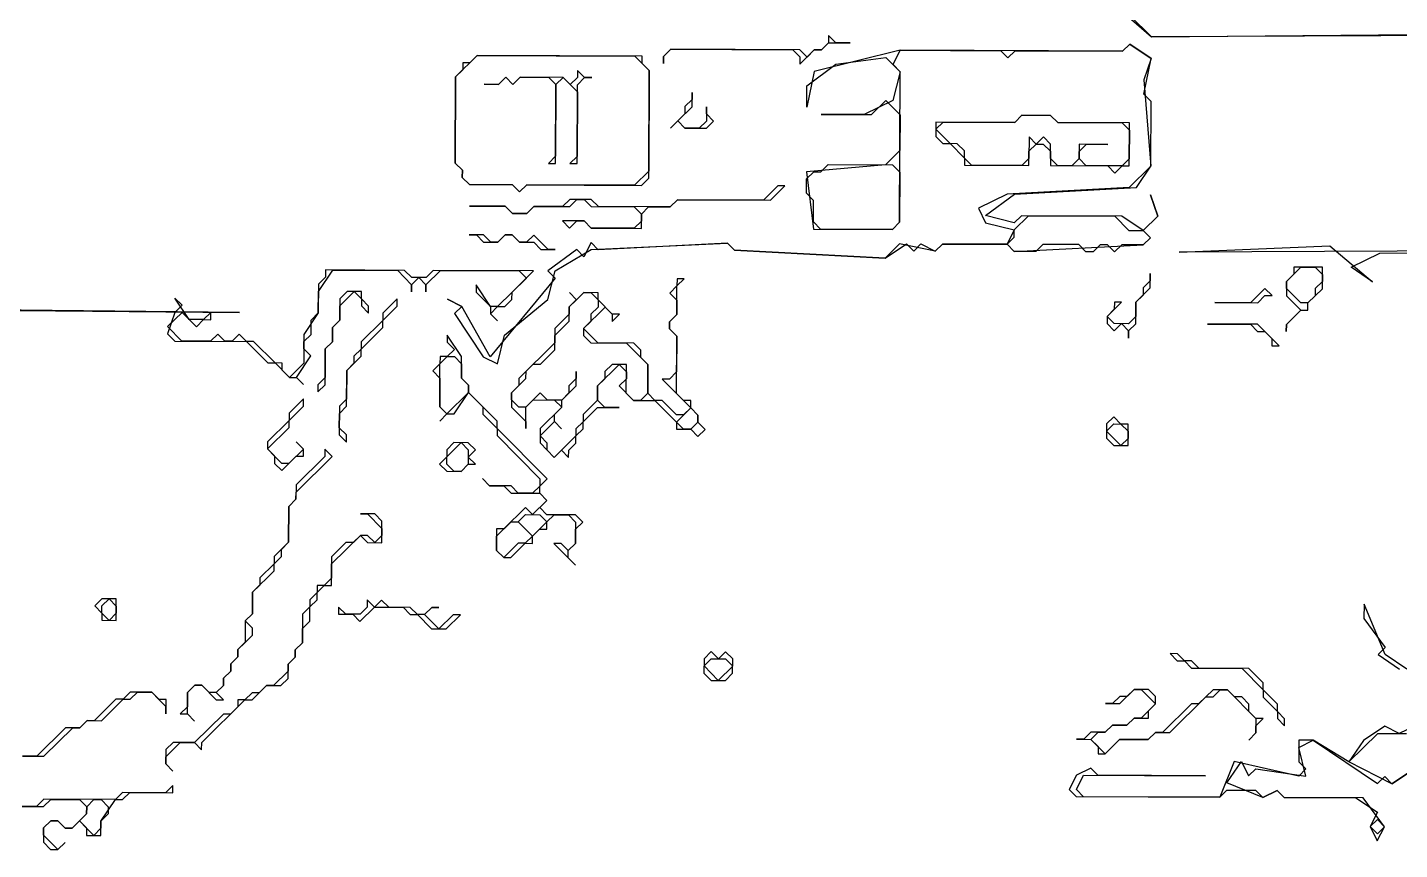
# Model space of a CAD drawing. Header units: inches. Extents: x 0 to 116, y 0 to 63.
# Drawn here: x 55.67 to 67.23, y 3.39 to 10.32 of the extents above; entities that cross this region are included whole.
import ezdxf

# ---------------------------------------------------------------- set-up
doc = ezdxf.new("R2010")
doc.units = ezdxf.units.IN

msp = doc.modelspace()

# ---------------------------------------------------------------- linework, layer by layer
for points in [[(55.15261, 34.31957), (54.97356, 20.97182), (54.00823, 21.21764), (54.97304, 20.85103), (55.02158, 18.13279), (52.60217, 17.35814), (55.02079, 17.95159), (54.4081, 15.96104), (55.01209, 15.95841), (54.85914, 8.59021), (19.58482, 8.50252), (19.45576, 34.29413), (19.34217, 8.26197), (57.45341, 7.91448), (19.34243, 8.32237), (19.51615, 34.29386), (19.58456, 8.44212), (55.28167, 8.52796), (54.90679, 33.35423), (55.22992, 24.35314), (56.92058, 24.22496), (56.85043, 21.99044), (56.98098, 24.2247), (55.23018, 24.41354)], [(55.15261, 34.31957), (54.97356, 20.97182), (54.00823, 21.21764), (54.97304, 20.85103), (55.02158, 18.13279), (52.60217, 17.35814), (55.02079, 17.95159), (54.4081, 15.96104), (55.01209, 15.95841), (54.85914, 8.59021), (19.58482, 8.50252), (19.45576, 34.29413), (19.34217, 8.26197), (57.45341, 7.91448), (19.34243, 8.32237), (19.51615, 34.29386), (19.58456, 8.44212), (55.28167, 8.52796), (54.90679, 33.35423), (55.22992, 24.35314), (56.92058, 24.22496), (56.85043, 21.99044), (56.98098, 24.2247), (55.23018, 24.41354)], [(65.13363, 10.05539), (64.95296, 10.17698), (64.89229, 10.11684), (63.01991, 10.12501), (62.29433, 9.94698), (62.23261, 9.64524), (62.2334, 9.82644), (62.47579, 10.00659), (62.89885, 10.06514), (63.01912, 9.94381), (62.95767, 9.70248), (62.71554, 9.58274), (62.35315, 9.58432), (62.77594, 9.58247), (62.89727, 9.70274), (63.01754, 9.58142), (63.01622, 9.27942), (62.8949, 9.15915), (62.23024, 9.10165), (62.28853, 8.61819), (62.95292, 8.61529), (63.01359, 8.67543), (63.01912, 9.94381), (62.95899, 10.00448), (63.01991, 10.12501), (63.8655, 10.12132), (63.92564, 10.06066), (63.9863, 10.1208), (64.89229, 10.11684), (64.95296, 10.17698), (65.13363, 10.05539), (65.07244, 9.87445), (65.12968, 9.1494), (64.94769, 8.96899), (63.92063, 8.91307), (63.67851, 8.79333), (63.73838, 8.67226), (63.97972, 8.61081), (63.91879, 8.49028), (63.37519, 8.49265), (63.31453, 8.43251), (63.0128, 8.49423), (62.89147, 8.37396), (61.62335, 8.43989), (61.56321, 8.50055), (60.47576, 8.4449), (60.41562, 8.50556), (60.3547, 8.38503), (60.29456, 8.44569), (60.05217, 8.26554), (60.11231, 8.20488), (59.56581, 7.54286), (59.32606, 7.96671), (59.20552, 8.02764), (59.32606, 7.96671), (59.2654, 7.90657), (59.50541, 7.54312), (59.62595, 7.4822), (59.6874, 7.72353), (60.05112, 8.02395), (60.11257, 8.26528), (60.41536, 8.44516), (61.56321, 8.50055), (61.62335, 8.43989), (62.89147, 8.37396), (63.0732, 8.49396), (63.13333, 8.4333), (63.194, 8.49344), (63.31453, 8.43251), (63.37519, 8.49265), (63.91879, 8.49028), (63.97892, 8.42961), (65.06638, 8.48527), (65.12704, 8.5454), (65.0669, 8.60607), (65.18823, 8.72634), (65.12862, 8.9078), (65.18823, 8.72634), (65.0669, 8.60607), (64.88623, 8.72766), (64.04064, 8.73135), (63.97998, 8.67121), (63.73864, 8.73266), (63.98103, 8.91281), (65.00809, 8.96873), (65.12968, 9.1494), (65.13205, 9.69299), (65.07191, 9.75366)], [(65.13363, 10.05539), (64.95296, 10.17698), (64.89229, 10.11684), (63.01991, 10.12501), (62.29433, 9.94698), (62.23261, 9.64524), (62.2334, 9.82644), (62.47579, 10.00659), (62.89885, 10.06514), (63.01912, 9.94381), (62.95767, 9.70248), (62.71554, 9.58274), (62.35315, 9.58432), (62.77594, 9.58247), (62.89727, 9.70274), (63.01754, 9.58142), (63.01622, 9.27942), (62.8949, 9.15915), (62.23024, 9.10165), (62.28853, 8.61819), (62.95292, 8.61529), (63.01359, 8.67543), (63.01912, 9.94381), (62.95899, 10.00448), (63.01991, 10.12501), (63.8655, 10.12132), (63.92564, 10.06066), (63.9863, 10.1208), (64.89229, 10.11684), (64.95296, 10.17698), (65.13363, 10.05539), (65.07244, 9.87445), (65.12968, 9.1494), (64.94769, 8.96899), (63.92063, 8.91307), (63.67851, 8.79333), (63.73838, 8.67226), (63.97972, 8.61081), (63.91879, 8.49028), (63.37519, 8.49265), (63.31453, 8.43251), (63.0128, 8.49423), (62.89147, 8.37396), (61.62335, 8.43989), (61.56321, 8.50055), (60.47576, 8.4449), (60.41562, 8.50556), (60.3547, 8.38503), (60.29456, 8.44569), (60.05217, 8.26554), (60.11231, 8.20488), (59.56581, 7.54286), (59.32606, 7.96671), (59.20552, 8.02764), (59.32606, 7.96671), (59.2654, 7.90657), (59.50541, 7.54312), (59.62595, 7.4822), (59.6874, 7.72353), (60.05112, 8.02395), (60.11257, 8.26528), (60.41536, 8.44516), (61.56321, 8.50055), (61.62335, 8.43989), (62.89147, 8.37396), (63.0732, 8.49396), (63.13333, 8.4333), (63.194, 8.49344), (63.31453, 8.43251), (63.37519, 8.49265), (63.91879, 8.49028), (63.97892, 8.42961), (65.06638, 8.48527), (65.12704, 8.5454), (65.0669, 8.60607), (65.18823, 8.72634), (65.12862, 8.9078), (65.18823, 8.72634), (65.0669, 8.60607), (64.88623, 8.72766), (64.04064, 8.73135), (63.97998, 8.67121), (63.73864, 8.73266), (63.98103, 8.91281), (65.00809, 8.96873), (65.12968, 9.1494), (65.13205, 9.69299), (65.07191, 9.75366)], [(62.59738, 10.18726), (62.47658, 10.18778), (62.41645, 10.24845), (62.41618, 10.18805), (62.35552, 10.12791), (62.29512, 10.12818), (62.23446, 10.06804), (62.17432, 10.1287), (61.08713, 10.13345), (61.02647, 10.07331), (61.0262, 10.01291), (61.02647, 10.07331), (61.08713, 10.13345), (62.11392, 10.12897), (62.17406, 10.0683), (62.17379, 10.0079), (62.29512, 10.12818), (62.35552, 10.12791), (62.41618, 10.18805)], [(62.59738, 10.18726), (62.47658, 10.18778), (62.41645, 10.24845), (62.41618, 10.18805), (62.35552, 10.12791), (62.29512, 10.12818), (62.23446, 10.06804), (62.17432, 10.1287), (61.08713, 10.13345), (61.02647, 10.07331), (61.0262, 10.01291), (61.02647, 10.07331), (61.08713, 10.13345), (62.11392, 10.12897), (62.17406, 10.0683), (62.17379, 10.0079), (62.29512, 10.12818), (62.35552, 10.12791), (62.41618, 10.18805)], [(59.33502, 10.02029), (59.33476, 9.95989), (59.27409, 9.89975), (59.27093, 9.17496), (59.33107, 9.1143), (59.3308, 9.0539), (59.39094, 8.99324), (59.75334, 8.99165), (59.81347, 8.93099), (59.87414, 8.99113), (60.84053, 8.98691), (60.90119, 9.04705), (60.90514, 9.95304), (60.84501, 10.0137), (60.84527, 10.0741), (59.45608, 10.08016), (59.39542, 10.02003)], [(59.33502, 10.02029), (59.33476, 9.95989), (59.27409, 9.89975), (59.27093, 9.17496), (59.33107, 9.1143), (59.3308, 9.0539), (59.39094, 8.99324), (59.75334, 8.99165), (59.81347, 8.93099), (59.87414, 8.99113), (60.84053, 8.98691), (60.90119, 9.04705), (60.90514, 9.95304), (60.84501, 10.0137), (60.84527, 10.0741), (59.45608, 10.08016), (59.39542, 10.02003)], [(59.27409, 9.89975), (59.45608, 10.08016), (60.78487, 10.07436), (60.90514, 9.95304), (60.90145, 9.10745), (60.78013, 8.98717), (59.87414, 8.99113), (59.81347, 8.93099), (59.75334, 8.99165), (59.39094, 8.99324), (59.3308, 9.0539), (59.33107, 9.1143), (59.27093, 9.17496)], [(59.51543, 9.8383), (59.63623, 9.83777), (59.69689, 9.89791), (59.75703, 9.83725), (59.81769, 9.89738), (60.05929, 9.89633), (60.11942, 9.83567), (60.11679, 9.23167), (60.05612, 9.17154), (60.11652, 9.17127), (60.11942, 9.83567), (60.18009, 9.8958), (60.30036, 9.77448), (60.29799, 9.23088), (60.23732, 9.17074), (60.29772, 9.17048), (60.30062, 9.83488), (60.36128, 9.89501), (60.42168, 9.89475), (60.36128, 9.89501), (60.30115, 9.95567), (60.30088, 9.89527), (60.24022, 9.83514), (60.18009, 9.8958), (59.81769, 9.89738), (59.75703, 9.83725), (59.69689, 9.89791), (59.63623, 9.83777)], [(61.44689, 9.52787), (61.38676, 9.58853), (61.38702, 9.64893), (61.38649, 9.52813), (61.32583, 9.468), (61.20503, 9.46853), (61.1449, 9.52919), (61.26622, 9.64946), (61.26675, 9.77026), (61.26648, 9.70986), (61.20582, 9.64972), (61.20556, 9.58932), (61.08423, 9.46905), (61.1449, 9.52919), (61.20503, 9.46853), (61.38623, 9.46773)], [(61.44689, 9.52787), (61.38676, 9.58853), (61.38702, 9.64893), (61.38649, 9.52813), (61.32583, 9.468), (61.20503, 9.46853), (61.1449, 9.52919), (61.26622, 9.64946), (61.26675, 9.77026), (61.26648, 9.70986), (61.20582, 9.64972), (61.20556, 9.58932), (61.08423, 9.46905), (61.1449, 9.52919), (61.20503, 9.46853), (61.38623, 9.46773)], [(63.31927, 9.5197), (63.31875, 9.3989), (63.37888, 9.33824), (63.43928, 9.33798), (63.55955, 9.21665), (63.55929, 9.15625), (64.10289, 9.15388), (64.10341, 9.27468), (64.16408, 9.33481), (64.22448, 9.33455), (64.28461, 9.27389), (64.28408, 9.15309), (64.76728, 9.15098), (64.82742, 9.09032), (64.88808, 9.15045), (64.94848, 9.15019), (64.95006, 9.51259), (64.34606, 9.51522), (64.28593, 9.57588), (64.04433, 9.57694), (63.98367, 9.5168)], [(63.31927, 9.5197), (63.31875, 9.3989), (63.37888, 9.33824), (63.43928, 9.33798), (63.55955, 9.21665), (63.55929, 9.15625), (64.10289, 9.15388), (64.10341, 9.27468), (64.16408, 9.33481), (64.22448, 9.33455), (64.28461, 9.27389), (64.28408, 9.15309), (64.76728, 9.15098), (64.82742, 9.09032), (64.88808, 9.15045), (64.94848, 9.15019), (64.95006, 9.51259), (64.34606, 9.51522), (64.28593, 9.57588), (64.04433, 9.57694), (63.98367, 9.5168)], [(63.31901, 9.4593), (63.37967, 9.51944), (63.98367, 9.5168), (64.04433, 9.57694), (64.28593, 9.57588), (64.34606, 9.51522), (64.88966, 9.51285), (64.9498, 9.45219), (64.94874, 9.21059), (64.88808, 9.15045), (64.58608, 9.15177), (64.52595, 9.21243), (64.52621, 9.27283), (64.58687, 9.33297), (64.76807, 9.33218), (64.52647, 9.33323), (64.52595, 9.21243), (64.46528, 9.1523), (64.34448, 9.15282), (64.28435, 9.21349), (64.28487, 9.33429), (64.22474, 9.39495), (64.16408, 9.33481), (64.10394, 9.39548), (64.10315, 9.21428), (64.04249, 9.15414), (63.61969, 9.15599), (63.55955, 9.21665), (63.55982, 9.27705), (63.49968, 9.33771), (63.43928, 9.33798)], [(62.22998, 9.04125), (62.29064, 9.10138), (62.35104, 9.10112), (62.4117, 9.16126), (62.9553, 9.15889), (63.01543, 9.09822), (63.01359, 8.67543), (62.95292, 8.61529), (62.34893, 8.61793), (62.28879, 8.67859), (62.28959, 8.85979), (62.22945, 8.92045)], [(62.04851, 8.98164), (61.98812, 8.9819), (61.86679, 8.86163), (61.142, 8.86479), (61.08133, 8.80466), (60.47734, 8.80729), (60.4172, 8.86796), (60.236, 8.86875), (60.17534, 8.80861), (59.93374, 8.80967), (59.87308, 8.74953), (59.75228, 8.75006), (59.69215, 8.81072), (59.39015, 8.81204), (59.69215, 8.81072), (59.75228, 8.75006), (59.87308, 8.74953), (59.93374, 8.80967), (60.23574, 8.80835), (60.2964, 8.86848), (60.3568, 8.86822), (60.41694, 8.80756), (60.77934, 8.80598), (60.83947, 8.74531), (60.83921, 8.68491), (60.77855, 8.62478), (60.41615, 8.62636), (60.35601, 8.68702), (60.17481, 8.68781), (60.23495, 8.62715), (60.29561, 8.68729), (60.35601, 8.68702), (60.41615, 8.62636), (60.83894, 8.62451), (60.83947, 8.74531), (60.90013, 8.80545), (61.08133, 8.80466), (61.142, 8.86479), (61.92719, 8.86137)], [(62.04851, 8.98164), (61.98812, 8.9819), (61.86679, 8.86163), (61.142, 8.86479), (61.08133, 8.80466), (60.47734, 8.80729), (60.4172, 8.86796), (60.236, 8.86875), (60.17534, 8.80861), (59.93374, 8.80967), (59.87308, 8.74953), (59.75228, 8.75006), (59.69215, 8.81072), (59.39015, 8.81204), (59.69215, 8.81072), (59.75228, 8.75006), (59.87308, 8.74953), (59.93374, 8.80967), (60.23574, 8.80835), (60.2964, 8.86848), (60.3568, 8.86822), (60.41694, 8.80756), (60.77934, 8.80598), (60.83947, 8.74531), (60.83921, 8.68491), (60.77855, 8.62478), (60.41615, 8.62636), (60.35601, 8.68702), (60.17481, 8.68781), (60.23495, 8.62715), (60.29561, 8.68729), (60.35601, 8.68702), (60.41615, 8.62636), (60.83894, 8.62451), (60.83947, 8.74531), (60.90013, 8.80545), (61.08133, 8.80466), (61.142, 8.86479), (61.92719, 8.86137)], [(63.91879, 8.49028), (63.97945, 8.55041), (63.97972, 8.61081), (64.10104, 8.73108), (64.82583, 8.72792), (64.94611, 8.60659), (65.0669, 8.60607), (65.12704, 8.5454), (65.06638, 8.48527), (64.88518, 8.48606), (64.82452, 8.42592), (64.76438, 8.48659), (64.70398, 8.48685), (64.64332, 8.42671), (64.58292, 8.42698), (64.52278, 8.48764), (64.22079, 8.48896), (64.16012, 8.42882), (63.97892, 8.42961)], [(59.3891, 8.57044), (59.44949, 8.57018), (59.50963, 8.50951), (59.63043, 8.50899), (59.69109, 8.56912), (59.75149, 8.56886), (59.81163, 8.5082), (59.93243, 8.50767), (59.99256, 8.44701), (60.11336, 8.44648), (60.05296, 8.44674), (59.93269, 8.56807), (59.87203, 8.50793), (59.81163, 8.5082), (59.75149, 8.56886), (59.69109, 8.56912), (59.63043, 8.50899), (59.57003, 8.50925), (59.50989, 8.56991)], [(59.3891, 8.57044), (59.44949, 8.57018), (59.50963, 8.50951), (59.63043, 8.50899), (59.69109, 8.56912), (59.75149, 8.56886), (59.81163, 8.5082), (59.93243, 8.50767), (59.99256, 8.44701), (60.11336, 8.44648), (60.05296, 8.44674), (59.93269, 8.56807), (59.87203, 8.50793), (59.81163, 8.5082), (59.75149, 8.56886), (59.69109, 8.56912), (59.63043, 8.50899), (59.57003, 8.50925), (59.50989, 8.56991)], [(56.84863, 7.73592), (56.90877, 7.67525), (57.51276, 7.67262), (57.69317, 7.49063), (57.75357, 7.49037), (57.87384, 7.36904), (57.93424, 7.36878), (57.99437, 7.30811), (57.93424, 7.36878), (58.05583, 7.54945), (57.99569, 7.61011), (57.99596, 7.67051), (58.05662, 7.73065), (58.05715, 7.85145), (58.11781, 7.91158), (58.1186, 8.09278), (58.24019, 8.27345), (58.78378, 8.27108), (58.90405, 8.14975), (58.90379, 8.08935), (58.90405, 8.14975), (58.96472, 8.20989), (59.02485, 8.14923), (59.02459, 8.08883), (59.02485, 8.14923), (59.14618, 8.2695), (59.81057, 8.2666), (59.87071, 8.20594), (59.62806, 7.96539), (59.56766, 7.96566), (59.44765, 8.14738), (59.44739, 8.08698), (59.56766, 7.96566), (59.56739, 7.90526), (59.62753, 7.84459), (59.56739, 7.90526), (59.62806, 7.96539), (59.68846, 7.96513), (59.74912, 8.02526), (59.74938, 8.08566), (59.93137, 8.26607), (59.08578, 8.26976), (59.02512, 8.20962), (58.90432, 8.21015), (58.84418, 8.27082), (58.17979, 8.27371), (58.17953, 8.21331), (58.11886, 8.15318), (58.11781, 7.91158), (57.99622, 7.73091), (57.99516, 7.48931), (57.87384, 7.36904), (57.8137, 7.4297), (57.81397, 7.4901), (57.75357, 7.49037), (57.57316, 7.67236), (57.51276, 7.67262), (57.45262, 7.73328), (57.39196, 7.67315), (57.33156, 7.67341), (57.27143, 7.73407), (57.21076, 7.67394), (56.96917, 7.67499), (56.84889, 7.79632), (56.97022, 7.91659), (57.09049, 7.79526), (57.15115, 7.8554), (57.21155, 7.85513), (57.21182, 7.91553), (57.15115, 7.8554), (57.03036, 7.85593), (56.91035, 8.03765), (56.97048, 7.97699), (56.90982, 7.91685)], [(56.84863, 7.73592), (56.90877, 7.67525), (57.51276, 7.67262), (57.69317, 7.49063), (57.75357, 7.49037), (57.87384, 7.36904), (57.93424, 7.36878), (57.99437, 7.30811), (57.93424, 7.36878), (58.05583, 7.54945), (57.99569, 7.61011), (57.99596, 7.67051), (58.05662, 7.73065), (58.05715, 7.85145), (58.11781, 7.91158), (58.1186, 8.09278), (58.24019, 8.27345), (58.78378, 8.27108), (58.90405, 8.14975), (58.90379, 8.08935), (58.90405, 8.14975), (58.96472, 8.20989), (59.02485, 8.14923), (59.02459, 8.08883), (59.02485, 8.14923), (59.14618, 8.2695), (59.81057, 8.2666), (59.87071, 8.20594), (59.62806, 7.96539), (59.56766, 7.96566), (59.44765, 8.14738), (59.44739, 8.08698), (59.56766, 7.96566), (59.56739, 7.90526), (59.62753, 7.84459), (59.56739, 7.90526), (59.62806, 7.96539), (59.68846, 7.96513), (59.74912, 8.02526), (59.74938, 8.08566), (59.93137, 8.26607), (59.08578, 8.26976), (59.02512, 8.20962), (58.90432, 8.21015), (58.84418, 8.27082), (58.17979, 8.27371), (58.17953, 8.21331), (58.11886, 8.15318), (58.11781, 7.91158), (57.99622, 7.73091), (57.99516, 7.48931), (57.87384, 7.36904), (57.8137, 7.4297), (57.81397, 7.4901), (57.75357, 7.49037), (57.57316, 7.67236), (57.51276, 7.67262), (57.45262, 7.73328), (57.39196, 7.67315), (57.33156, 7.67341), (57.27143, 7.73407), (57.21076, 7.67394), (56.96917, 7.67499), (56.84889, 7.79632), (56.97022, 7.91659), (57.09049, 7.79526), (57.15115, 7.8554), (57.21155, 7.85513), (57.21182, 7.91553), (57.15115, 7.8554), (57.03036, 7.85593), (56.91035, 8.03765), (56.97048, 7.97699), (56.90982, 7.91685)], [(65.12572, 8.24341), (65.12546, 8.18301), (65.0648, 8.12287), (65.06453, 8.06247), (65.00387, 8.00234), (65.00334, 7.88154), (64.94268, 7.8214), (64.82188, 7.82193), (64.76175, 7.88259), (64.88307, 8.00286), (64.82267, 8.00313), (64.82241, 7.94273), (64.76175, 7.88259), (64.76148, 7.82219), (64.82162, 7.76153), (64.88228, 7.82166), (64.94242, 7.761), (64.94215, 7.7006), (64.94242, 7.761), (65.00308, 7.82114), (65.00387, 8.00234), (65.1252, 8.12261)], [(65.12572, 8.24341), (65.12546, 8.18301), (65.0648, 8.12287), (65.06453, 8.06247), (65.00387, 8.00234), (65.00334, 7.88154), (64.94268, 7.8214), (64.82188, 7.82193), (64.76175, 7.88259), (64.88307, 8.00286), (64.82267, 8.00313), (64.82241, 7.94273), (64.76175, 7.88259), (64.76148, 7.82219), (64.82162, 7.76153), (64.88228, 7.82166), (64.94242, 7.761), (64.94215, 7.7006), (64.94242, 7.761), (65.00308, 7.82114), (65.00387, 8.00234), (65.1252, 8.12261)], [(66.57557, 8.29748), (66.33397, 8.29853), (66.33371, 8.23814), (66.27305, 8.178), (66.27252, 8.0572), (66.39279, 7.93587), (66.27147, 7.8156), (66.2712, 7.7552), (66.27147, 7.8156), (66.39279, 7.93587), (66.45319, 7.93561), (66.45346, 7.99601), (66.57478, 8.11628)], [(66.57557, 8.29748), (66.33397, 8.29853), (66.33371, 8.23814), (66.27305, 8.178), (66.27252, 8.0572), (66.39279, 7.93587), (66.27147, 7.8156), (66.2712, 7.7552), (66.27147, 7.8156), (66.39279, 7.93587), (66.45319, 7.93561), (66.45346, 7.99601), (66.57478, 8.11628)], [(66.39437, 8.29827), (66.51517, 8.29774), (66.57531, 8.23708), (66.57505, 8.17668), (66.51438, 8.11655), (66.51412, 8.05615), (66.45346, 7.99601), (66.39306, 7.99627), (66.27278, 8.1176), (66.27305, 8.178)], [(58.481, 8.0912), (58.3602, 8.09173), (58.29953, 8.03159), (58.29874, 7.85039), (58.23808, 7.79026), (58.23755, 7.66946), (58.17689, 7.60932), (58.17584, 7.36772), (58.11517, 7.30759), (58.11491, 7.24719), (58.17557, 7.30732), (58.17689, 7.60932), (58.23755, 7.66946), (58.23808, 7.79026), (58.29874, 7.85039), (58.29927, 7.97119), (58.4206, 8.09146), (58.48073, 8.0308), (58.48047, 7.9704), (58.5406, 7.90974), (58.54087, 7.97014), (58.48073, 8.0308)], [(58.481, 8.0912), (58.3602, 8.09173), (58.29953, 8.03159), (58.29874, 7.85039), (58.23808, 7.79026), (58.23755, 7.66946), (58.17689, 7.60932), (58.17584, 7.36772), (58.11517, 7.30759), (58.11491, 7.24719), (58.17557, 7.30732), (58.17689, 7.60932), (58.23755, 7.66946), (58.23808, 7.79026), (58.29874, 7.85039), (58.29927, 7.97119), (58.4206, 8.09146), (58.48073, 8.0308), (58.48047, 7.9704), (58.5406, 7.90974), (58.54087, 7.97014), (58.48073, 8.0308)], [(61.1995, 8.20014), (61.1391, 8.2004), (61.13883, 8.14), (61.07817, 8.07987), (61.13831, 8.0192), (61.13778, 7.8984), (61.07712, 7.83827), (61.07685, 7.77787), (61.13699, 7.71721), (61.13567, 7.41521), (61.07501, 7.35507), (61.01461, 7.35534), (61.25515, 7.11268), (61.19449, 7.05255), (61.13409, 7.05281), (61.01382, 7.17414), (60.95342, 7.1744), (60.89328, 7.23506), (60.89434, 7.47666), (60.8342, 7.53732), (60.83446, 7.59772), (60.77433, 7.65839), (60.47233, 7.65971), (60.35206, 7.78103), (60.53405, 7.96144), (60.59418, 7.90078), (60.59392, 7.84038), (60.65458, 7.90051), (60.59418, 7.90078), (60.47391, 8.0221), (60.47418, 8.0825), (60.35338, 8.08303), (60.29271, 8.02289), (60.23258, 8.08356), (60.29271, 8.02289), (60.23205, 7.96276), (60.23179, 7.90236), (60.11046, 7.78209), (60.10994, 7.66129), (59.80662, 7.36061), (59.80636, 7.30021), (59.74569, 7.24007), (59.74517, 7.11927), (59.86544, 6.99795), (59.86517, 6.93755), (59.86597, 7.11875), (59.92663, 7.17888), (60.10783, 7.17809), (60.16796, 7.11743), (59.98597, 6.93702), (59.98545, 6.81622), (60.10572, 6.6949), (60.16638, 6.75503), (60.22652, 6.69437), (60.22678, 6.75477), (60.28744, 6.8149), (60.28771, 6.8753), (60.34837, 6.93544), (60.34863, 6.99584), (60.46996, 7.11611), (60.65116, 7.11532), (60.53036, 7.11585), (60.47022, 7.17651), (60.47075, 7.29731), (60.65274, 7.47772), (60.71288, 7.41705), (60.71261, 7.35665), (60.65195, 7.29652), (60.77222, 7.17519), (60.95342, 7.1744), (61.13383, 6.99241), (61.13356, 6.93201), (61.25436, 6.93149), (61.3145, 6.87082), (61.37516, 6.93096), (61.31502, 6.99162), (61.31529, 7.05202), (61.25515, 7.11268), (61.25542, 7.17308), (61.19502, 7.17335), (61.13488, 7.23401), (61.13699, 7.71721), (61.07685, 7.77787), (61.07712, 7.83827), (61.13778, 7.8984), (61.13883, 8.14)], [(61.1995, 8.20014), (61.1391, 8.2004), (61.13883, 8.14), (61.07817, 8.07987), (61.13831, 8.0192), (61.13778, 7.8984), (61.07712, 7.83827), (61.07685, 7.77787), (61.13699, 7.71721), (61.13567, 7.41521), (61.07501, 7.35507), (61.01461, 7.35534), (61.25515, 7.11268), (61.19449, 7.05255), (61.13409, 7.05281), (61.01382, 7.17414), (60.95342, 7.1744), (60.89328, 7.23506), (60.89434, 7.47666), (60.8342, 7.53732), (60.83446, 7.59772), (60.77433, 7.65839), (60.47233, 7.65971), (60.35206, 7.78103), (60.53405, 7.96144), (60.59418, 7.90078), (60.59392, 7.84038), (60.65458, 7.90051), (60.59418, 7.90078), (60.47391, 8.0221), (60.47418, 8.0825), (60.35338, 8.08303), (60.29271, 8.02289), (60.23258, 8.08356), (60.29271, 8.02289), (60.23205, 7.96276), (60.23179, 7.90236), (60.11046, 7.78209), (60.10994, 7.66129), (59.80662, 7.36061), (59.80636, 7.30021), (59.74569, 7.24007), (59.74517, 7.11927), (59.86544, 6.99795), (59.86517, 6.93755), (59.86597, 7.11875), (59.92663, 7.17888), (60.10783, 7.17809), (60.16796, 7.11743), (59.98597, 6.93702), (59.98545, 6.81622), (60.10572, 6.6949), (60.16638, 6.75503), (60.22652, 6.69437), (60.22678, 6.75477), (60.28744, 6.8149), (60.28771, 6.8753), (60.34837, 6.93544), (60.34863, 6.99584), (60.46996, 7.11611), (60.65116, 7.11532), (60.53036, 7.11585), (60.47022, 7.17651), (60.47075, 7.29731), (60.65274, 7.47772), (60.71288, 7.41705), (60.71261, 7.35665), (60.65195, 7.29652), (60.77222, 7.17519), (60.95342, 7.1744), (61.13383, 6.99241), (61.13356, 6.93201), (61.25436, 6.93149), (61.3145, 6.87082), (61.37516, 6.93096), (61.31502, 6.99162), (61.31529, 7.05202), (61.25515, 7.11268), (61.25542, 7.17308), (61.19502, 7.17335), (61.13488, 7.23401), (61.13699, 7.71721), (61.07685, 7.77787), (61.07712, 7.83827), (61.13778, 7.8984), (61.13883, 8.14)], [(66.15172, 8.05773), (66.09159, 8.11839), (65.97026, 7.99812), (65.66826, 7.99944), (66.03066, 7.99786), (66.09132, 8.05799)], [(66.15172, 8.05773), (66.09159, 8.11839), (65.97026, 7.99812), (65.66826, 7.99944), (66.03066, 7.99786), (66.09132, 8.05799)], [(58.78273, 8.02948), (58.6614, 7.90921), (58.66114, 7.84881), (58.47915, 7.6684), (58.47889, 7.608), (58.41822, 7.54787), (58.41796, 7.48747), (58.3573, 7.42733), (58.35624, 7.18573), (58.29558, 7.1256), (58.29453, 6.884), (58.35466, 6.82334), (58.35493, 6.88374), (58.29479, 6.9444), (58.29532, 7.0652), (58.35598, 7.12533), (58.3573, 7.42733), (58.47862, 7.5476), (58.47889, 7.608), (58.66088, 7.78841), (58.66114, 7.84881), (58.78247, 7.96908)], [(58.78273, 8.02948), (58.6614, 7.90921), (58.66114, 7.84881), (58.47915, 7.6684), (58.47889, 7.608), (58.41822, 7.54787), (58.41796, 7.48747), (58.3573, 7.42733), (58.35624, 7.18573), (58.29558, 7.1256), (58.29453, 6.884), (58.35466, 6.82334), (58.35493, 6.88374), (58.29479, 6.9444), (58.29532, 7.0652), (58.35598, 7.12533), (58.3573, 7.42733), (58.47862, 7.5476), (58.47889, 7.608), (58.66088, 7.78841), (58.66114, 7.84881), (58.78247, 7.96908)], [(60.41378, 8.08276), (60.47391, 8.0221), (60.47365, 7.9617), (60.41299, 7.90157), (60.41272, 7.84117), (60.35206, 7.78103), (60.3518, 7.72063), (60.41193, 7.65997), (60.71393, 7.65865), (60.89434, 7.47666), (60.89328, 7.23506), (60.83262, 7.17493), (60.77222, 7.17519), (60.71208, 7.23585), (60.71314, 7.47745), (60.59234, 7.47798), (60.53168, 7.41784), (60.53141, 7.35744), (60.47075, 7.29731), (60.47022, 7.17651), (60.3489, 7.05624), (60.34863, 6.99584), (60.28797, 6.9357), (60.28771, 6.8753), (60.10572, 6.6949), (60.04558, 6.75556), (60.04585, 6.81596), (59.98571, 6.87662), (60.10704, 6.99689), (60.16717, 6.93623), (60.10704, 6.99689), (60.1073, 7.05729), (60.16796, 7.11743), (60.16823, 7.17783), (60.28955, 7.2981), (60.29008, 7.4189), (60.28982, 7.3585), (60.22915, 7.29836), (60.22889, 7.23796), (60.16823, 7.17783), (60.04743, 7.17835), (59.98729, 7.23902), (59.86597, 7.11875), (59.80557, 7.11901), (59.74543, 7.17967), (59.74569, 7.24007), (59.86702, 7.36034), (59.86728, 7.42074), (59.92795, 7.48088), (59.98835, 7.48062), (60.10967, 7.60089), (60.1102, 7.72169), (60.23152, 7.84196), (60.23205, 7.96276), (60.35338, 8.08303)], [(65.60707, 7.8185), (65.96947, 7.81692), (66.02961, 7.75626), (66.09001, 7.75599), (66.15014, 7.69533), (66.14988, 7.63493), (66.21028, 7.63467), (66.02987, 7.81666)], [(65.60707, 7.8185), (65.96947, 7.81692), (66.02961, 7.75626), (66.09001, 7.75599), (66.15014, 7.69533), (66.14988, 7.63493), (66.21028, 7.63467), (66.02987, 7.81666)], [(59.20421, 7.72564), (59.20394, 7.66524), (59.26408, 7.60458), (59.20342, 7.54444), (59.14302, 7.5447), (59.14275, 7.4843), (59.08209, 7.42417), (59.14223, 7.36351), (59.14117, 7.12191), (59.20131, 7.06125), (59.14065, 7.00111), (59.20131, 7.06125), (59.26171, 7.06098), (59.3833, 7.24165), (59.50357, 7.12033), (59.50331, 7.05993), (59.62358, 6.9386), (59.62331, 6.8782), (59.98413, 6.51422), (59.98387, 6.45382), (59.9232, 6.39369), (59.8024, 6.39422), (59.74227, 6.45488), (59.56107, 6.45567), (59.50093, 6.51633), (59.56107, 6.45567), (59.68187, 6.45514), (59.742, 6.39448), (59.9836, 6.39343), (60.04374, 6.33276), (59.92241, 6.21249), (59.86228, 6.27315), (59.68029, 6.09275), (59.61989, 6.09301), (59.6191, 5.91181), (59.67923, 5.85115), (59.73963, 5.85088), (59.86096, 5.97116), (59.92136, 5.97089), (59.92162, 6.03129), (59.98228, 6.09143), (60.04268, 6.09116), (60.04295, 6.15156), (60.10361, 6.2117), (60.22441, 6.21117), (60.28454, 6.15051), (60.28375, 5.96931), (60.22309, 5.90918), (60.16296, 5.96984), (60.10256, 5.9701), (60.28296, 5.78811), (60.22283, 5.84878), (60.22309, 5.90918), (60.28375, 5.96931), (60.28428, 6.09011), (60.34494, 6.15025), (60.28481, 6.21091), (60.04321, 6.21196), (59.98307, 6.27263), (60.04374, 6.33276), (59.9836, 6.39343), (59.98387, 6.45382), (60.04453, 6.51396), (59.62358, 6.9386), (59.62384, 6.999), (59.3833, 7.24165), (59.38356, 7.30205), (59.32342, 7.36272), (59.32422, 7.54391)], [(59.20421, 7.72564), (59.20394, 7.66524), (59.26408, 7.60458), (59.20342, 7.54444), (59.14302, 7.5447), (59.14275, 7.4843), (59.08209, 7.42417), (59.14223, 7.36351), (59.14117, 7.12191), (59.20131, 7.06125), (59.14065, 7.00111), (59.20131, 7.06125), (59.26171, 7.06098), (59.3833, 7.24165), (59.50357, 7.12033), (59.50331, 7.05993), (59.62358, 6.9386), (59.62331, 6.8782), (59.98413, 6.51422), (59.98387, 6.45382), (59.9232, 6.39369), (59.8024, 6.39422), (59.74227, 6.45488), (59.56107, 6.45567), (59.50093, 6.51633), (59.56107, 6.45567), (59.68187, 6.45514), (59.742, 6.39448), (59.9836, 6.39343), (60.04374, 6.33276), (59.92241, 6.21249), (59.86228, 6.27315), (59.68029, 6.09275), (59.61989, 6.09301), (59.6191, 5.91181), (59.67923, 5.85115), (59.73963, 5.85088), (59.86096, 5.97116), (59.92136, 5.97089), (59.92162, 6.03129), (59.98228, 6.09143), (60.04268, 6.09116), (60.04295, 6.15156), (60.10361, 6.2117), (60.22441, 6.21117), (60.28454, 6.15051), (60.28375, 5.96931), (60.22309, 5.90918), (60.16296, 5.96984), (60.10256, 5.9701), (60.28296, 5.78811), (60.22283, 5.84878), (60.22309, 5.90918), (60.28375, 5.96931), (60.28428, 6.09011), (60.34494, 6.15025), (60.28481, 6.21091), (60.04321, 6.21196), (59.98307, 6.27263), (60.04374, 6.33276), (59.9836, 6.39343), (59.98387, 6.45382), (60.04453, 6.51396), (59.62358, 6.9386), (59.62384, 6.999), (59.3833, 7.24165), (59.38356, 7.30205), (59.32342, 7.36272), (59.32422, 7.54391)], [(59.26382, 7.54418), (59.32395, 7.48351), (59.32342, 7.36272), (59.38356, 7.30205), (59.3833, 7.24165), (59.20131, 7.06125), (59.14117, 7.12191), (59.14275, 7.4843), (59.20342, 7.54444)], [(57.99385, 7.18731), (57.87252, 7.06704), (57.87226, 7.00664), (57.69027, 6.82624), (57.69, 6.76584), (57.75014, 6.70517), (57.74988, 6.64477), (57.81001, 6.58411), (57.93134, 6.70438), (57.99174, 6.70412), (57.992, 6.76452), (57.93187, 6.82518), (57.992, 6.76452), (57.87068, 6.64425), (57.81028, 6.64451), (57.69, 6.76584), (57.87199, 6.94624), (57.87226, 7.00664), (57.99358, 7.12692)], [(57.99385, 7.18731), (57.87252, 7.06704), (57.87226, 7.00664), (57.69027, 6.82624), (57.69, 6.76584), (57.75014, 6.70517), (57.74988, 6.64477), (57.81001, 6.58411), (57.93134, 6.70438), (57.99174, 6.70412), (57.992, 6.76452), (57.93187, 6.82518), (57.992, 6.76452), (57.87068, 6.64425), (57.81028, 6.64451), (57.69, 6.76584), (57.87199, 6.94624), (57.87226, 7.00664), (57.99358, 7.12692)], [(61.25515, 7.11268), (61.31529, 7.05202), (61.31502, 6.99162), (61.25436, 6.93149), (61.19396, 6.93175), (61.13383, 6.99241)], [(64.81845, 7.03674), (64.75779, 6.9766), (64.75726, 6.8558), (64.8174, 6.79514), (64.9382, 6.79461), (64.93899, 6.97581), (64.87859, 6.97607)], [(64.81845, 7.03674), (64.75779, 6.9766), (64.75726, 6.8558), (64.8174, 6.79514), (64.9382, 6.79461), (64.93899, 6.97581), (64.87859, 6.97607)], [(64.75753, 6.9162), (64.81819, 6.97634), (64.87859, 6.97607), (64.93873, 6.91541), (64.93846, 6.85501), (64.8778, 6.79487)], [(59.13906, 6.63871), (59.1992, 6.57805), (59.32, 6.57752), (59.38066, 6.63766), (59.44106, 6.6374), (59.38093, 6.69806), (59.44159, 6.75819), (59.38145, 6.81886), (59.26065, 6.81938), (59.19999, 6.75925), (59.19973, 6.69885)], [(59.13906, 6.63871), (59.1992, 6.57805), (59.32, 6.57752), (59.38066, 6.63766), (59.44106, 6.6374), (59.38093, 6.69806), (59.44159, 6.75819), (59.38145, 6.81886), (59.26065, 6.81938), (59.19999, 6.75925), (59.19973, 6.69885)], [(59.32105, 6.81912), (59.38119, 6.75846), (59.38066, 6.63766), (59.32, 6.57752), (59.2596, 6.57779), (59.19946, 6.63845), (59.19973, 6.69885)], [(58.1732, 6.76373), (58.17294, 6.70333), (57.93028, 6.46279), (57.92976, 6.34199), (57.86909, 6.28185), (57.86778, 5.97985), (57.74645, 5.85958), (57.74619, 5.79918), (57.62486, 5.67891), (57.6246, 5.61851), (57.56394, 5.55838), (57.56314, 5.37718), (57.50248, 5.31704), (57.50169, 5.13584), (57.44103, 5.07571), (57.44076, 5.01531), (57.3801, 4.95517), (57.37984, 4.89477), (57.31917, 4.83464), (57.31891, 4.77424), (57.25825, 4.7141), (57.19785, 4.71436), (57.13771, 4.77503), (57.07731, 4.77529), (57.01665, 4.71516), (57.01612, 4.59436), (56.95546, 4.53422), (57.01586, 4.53396), (57.076, 4.47329), (57.01586, 4.53396), (57.01665, 4.71516), (57.07731, 4.77529), (57.13771, 4.77503), (57.25798, 4.6537), (57.31838, 4.65344), (57.25825, 4.7141), (57.31891, 4.77424), (57.31917, 4.83464), (57.37984, 4.89477), (57.3801, 4.95517), (57.44076, 5.01531), (57.44103, 5.07571), (57.56235, 5.19598), (57.56262, 5.25638), (57.50248, 5.31704), (57.56314, 5.37718), (57.56394, 5.55838), (57.74592, 5.73878), (57.74619, 5.79918), (57.80685, 5.85932), (57.80711, 5.91972), (57.86778, 5.97985), (57.86909, 6.28185), (57.92976, 6.34199), (57.93002, 6.40239), (58.23334, 6.70307)], [(58.1732, 6.76373), (58.17294, 6.70333), (57.93028, 6.46279), (57.92976, 6.34199), (57.86909, 6.28185), (57.86778, 5.97985), (57.74645, 5.85958), (57.74619, 5.79918), (57.62486, 5.67891), (57.6246, 5.61851), (57.56394, 5.55838), (57.56314, 5.37718), (57.50248, 5.31704), (57.50169, 5.13584), (57.44103, 5.07571), (57.44076, 5.01531), (57.3801, 4.95517), (57.37984, 4.89477), (57.31917, 4.83464), (57.31891, 4.77424), (57.25825, 4.7141), (57.19785, 4.71436), (57.13771, 4.77503), (57.07731, 4.77529), (57.01665, 4.71516), (57.01612, 4.59436), (56.95546, 4.53422), (57.01586, 4.53396), (57.076, 4.47329), (57.01586, 4.53396), (57.01665, 4.71516), (57.07731, 4.77529), (57.13771, 4.77503), (57.25798, 4.6537), (57.31838, 4.65344), (57.25825, 4.7141), (57.31891, 4.77424), (57.31917, 4.83464), (57.37984, 4.89477), (57.3801, 4.95517), (57.44076, 5.01531), (57.44103, 5.07571), (57.56235, 5.19598), (57.56262, 5.25638), (57.50248, 5.31704), (57.56314, 5.37718), (57.56394, 5.55838), (57.74592, 5.73878), (57.74619, 5.79918), (57.80685, 5.85932), (57.80711, 5.91972), (57.86778, 5.97985), (57.86909, 6.28185), (57.92976, 6.34199), (57.93002, 6.40239), (58.23334, 6.70307)], [(58.59362, 6.21829), (58.47283, 6.21882), (58.53322, 6.21855), (58.6535, 6.09723), (58.65323, 6.03683), (58.59257, 5.97669), (58.53243, 6.03735), (58.47203, 6.03762), (58.41137, 5.97748), (58.35097, 5.97775), (58.22965, 5.85747), (58.22886, 5.67628), (58.16819, 5.61614), (58.10779, 5.6164), (58.10753, 5.556), (58.04687, 5.49587), (58.0466, 5.43547), (57.98594, 5.37533), (57.98489, 5.13373), (57.92422, 5.0736), (57.92396, 5.0132), (57.8633, 4.95306), (57.86303, 4.89266), (57.74171, 4.77239), (57.68131, 4.77266), (57.62065, 4.71252), (57.56025, 4.71278), (57.49958, 4.65265), (57.43918, 4.65291), (57.43892, 4.59251), (57.37826, 4.53238), (57.31786, 4.53264), (57.07521, 4.2921), (56.89401, 4.29289), (56.83334, 4.23275), (56.83282, 4.11195), (56.89295, 4.05129), (56.83282, 4.11195), (56.83308, 4.17235), (56.95441, 4.29262), (57.07521, 4.2921), (57.13534, 4.23143), (57.1356, 4.29183), (57.49958, 4.65265), (57.55998, 4.65238), (57.68131, 4.77266), (57.80211, 4.77213), (57.86277, 4.83226), (57.8633, 4.95306), (57.92396, 5.0132), (57.92422, 5.0736), (57.98489, 5.13373), (57.98541, 5.25453), (58.04608, 5.31467), (58.0466, 5.43547), (58.10727, 5.4956), (58.10753, 5.556), (58.16819, 5.61614), (58.22859, 5.61588), (58.22938, 5.79707), (58.47203, 6.03762), (58.53217, 5.97695), (58.65297, 5.97643), (58.65376, 6.15763)], [(58.59362, 6.21829), (58.47283, 6.21882), (58.53322, 6.21855), (58.6535, 6.09723), (58.65323, 6.03683), (58.59257, 5.97669), (58.53243, 6.03735), (58.47203, 6.03762), (58.41137, 5.97748), (58.35097, 5.97775), (58.22965, 5.85747), (58.22886, 5.67628), (58.16819, 5.61614), (58.10779, 5.6164), (58.10753, 5.556), (58.04687, 5.49587), (58.0466, 5.43547), (57.98594, 5.37533), (57.98489, 5.13373), (57.92422, 5.0736), (57.92396, 5.0132), (57.8633, 4.95306), (57.86303, 4.89266), (57.74171, 4.77239), (57.68131, 4.77266), (57.62065, 4.71252), (57.56025, 4.71278), (57.49958, 4.65265), (57.43918, 4.65291), (57.43892, 4.59251), (57.37826, 4.53238), (57.31786, 4.53264), (57.07521, 4.2921), (56.89401, 4.29289), (56.83334, 4.23275), (56.83282, 4.11195), (56.89295, 4.05129), (56.83282, 4.11195), (56.83308, 4.17235), (56.95441, 4.29262), (57.07521, 4.2921), (57.13534, 4.23143), (57.1356, 4.29183), (57.49958, 4.65265), (57.55998, 4.65238), (57.68131, 4.77266), (57.80211, 4.77213), (57.86277, 4.83226), (57.8633, 4.95306), (57.92396, 5.0132), (57.92422, 5.0736), (57.98489, 5.13373), (57.98541, 5.25453), (58.04608, 5.31467), (58.0466, 5.43547), (58.10727, 5.4956), (58.10753, 5.556), (58.16819, 5.61614), (58.22859, 5.61588), (58.22938, 5.79707), (58.47203, 6.03762), (58.53217, 5.97695), (58.65297, 5.97643), (58.65376, 6.15763)], [(59.80135, 6.15262), (59.92162, 6.03129), (59.86096, 5.97116), (59.80056, 5.97142), (59.67923, 5.85115), (59.6191, 5.91181), (59.61962, 6.03261), (59.74095, 6.15288)], [(59.80135, 6.15262), (59.86201, 6.21275), (59.98281, 6.21223), (60.04295, 6.15156), (59.92162, 6.03129)], [(56.29528, 5.50351), (56.23462, 5.44337), (56.29476, 5.38271), (56.29449, 5.32231), (56.41529, 5.32178), (56.41608, 5.50298)], [(56.29528, 5.50351), (56.23462, 5.44337), (56.29476, 5.38271), (56.29449, 5.32231), (56.41529, 5.32178), (56.41608, 5.50298)], [(56.29502, 5.44311), (56.35568, 5.50325), (56.41582, 5.44258), (56.41556, 5.38218), (56.35489, 5.32205), (56.29476, 5.38271)], [(58.2882, 5.43441), (58.28794, 5.37401), (58.40874, 5.37349), (58.46887, 5.31282), (58.5902, 5.4331), (58.8318, 5.43204), (58.89193, 5.37138), (58.95233, 5.37112), (59.0726, 5.24979), (59.1934, 5.24926), (59.31473, 5.36953), (59.25433, 5.3698), (59.133, 5.24953), (59.01273, 5.37085), (59.07339, 5.43099), (59.13379, 5.43072), (59.07339, 5.43099), (59.01273, 5.37085), (58.95233, 5.37112), (58.8922, 5.43178), (58.711, 5.43257), (58.65086, 5.49323), (58.5902, 5.4331), (58.53006, 5.49376), (58.5298, 5.43336), (58.46914, 5.37322), (58.34834, 5.37375)], [(58.2882, 5.43441), (58.28794, 5.37401), (58.40874, 5.37349), (58.46887, 5.31282), (58.5902, 5.4331), (58.8318, 5.43204), (58.89193, 5.37138), (58.95233, 5.37112), (59.0726, 5.24979), (59.1934, 5.24926), (59.31473, 5.36953), (59.25433, 5.3698), (59.133, 5.24953), (59.01273, 5.37085), (59.07339, 5.43099), (59.13379, 5.43072), (59.07339, 5.43099), (59.01273, 5.37085), (58.95233, 5.37112), (58.8922, 5.43178), (58.711, 5.43257), (58.65086, 5.49323), (58.5902, 5.4331), (58.53006, 5.49376), (58.5298, 5.43336), (58.46914, 5.37322), (58.34834, 5.37375)], [(61.42739, 5.05831), (61.36673, 4.99818), (61.3662, 4.87738), (61.42634, 4.81672), (61.54713, 4.81619), (61.6078, 4.87632), (61.60832, 4.99712), (61.54819, 5.05779), (61.48753, 4.99765)], [(61.42739, 5.05831), (61.36673, 4.99818), (61.3662, 4.87738), (61.42634, 4.81672), (61.54713, 4.81619), (61.6078, 4.87632), (61.60832, 4.99712), (61.54819, 5.05779), (61.48753, 4.99765)], [(61.36646, 4.93778), (61.42713, 4.99791), (61.54793, 4.99739), (61.60806, 4.93672), (61.48674, 4.81645)], [(65.29295, 5.04145), (65.35309, 4.98078), (65.41349, 4.98052), (65.47362, 4.91986), (65.89642, 4.91801), (66.07683, 4.73602), (66.07656, 4.67562), (66.19684, 4.5543), (66.19657, 4.4939), (66.25671, 4.43324), (66.25697, 4.49363), (66.19684, 4.5543), (66.1971, 4.6147), (66.07683, 4.73602), (66.07709, 4.79642), (65.95682, 4.91775), (65.53402, 4.91959), (65.47389, 4.98026), (65.41349, 4.98052), (65.35335, 5.04118)], [(65.29295, 5.04145), (65.35309, 4.98078), (65.41349, 4.98052), (65.47362, 4.91986), (65.89642, 4.91801), (66.07683, 4.73602), (66.07656, 4.67562), (66.19684, 4.5543), (66.19657, 4.4939), (66.25671, 4.43324), (66.25697, 4.49363), (66.19684, 4.5543), (66.1971, 4.6147), (66.07683, 4.73602), (66.07709, 4.79642), (65.95682, 4.91775), (65.53402, 4.91959), (65.47389, 4.98026), (65.41349, 4.98052), (65.35335, 5.04118)], [(64.5046, 4.32008), (64.6254, 4.31955), (64.68553, 4.25889), (64.68527, 4.19849), (64.74567, 4.19823), (64.86699, 4.3185), (65.10859, 4.31744), (65.16926, 4.37758), (65.29005, 4.37705), (65.59337, 4.67773), (65.65377, 4.67747), (65.71443, 4.7376), (65.77483, 4.73734), (66.01537, 4.49469), (66.01485, 4.37389), (65.95418, 4.31375), (66.01485, 4.37389), (66.01511, 4.43429), (66.07577, 4.49443), (66.01537, 4.49469), (65.95524, 4.55535), (65.9555, 4.61575), (65.89537, 4.67641), (65.83497, 4.67668), (65.77483, 4.73734), (65.65403, 4.73787), (65.53271, 4.6176), (65.47231, 4.61786), (65.22965, 4.37732), (65.16926, 4.37758), (65.10859, 4.31744), (64.86699, 4.3185), (64.74567, 4.19823), (64.6254, 4.31955), (64.68606, 4.37969), (64.74646, 4.37942), (64.80712, 4.43956), (64.92792, 4.43903), (64.98858, 4.49917), (65.10938, 4.49864), (65.10965, 4.55904), (65.17031, 4.61918), (65.17057, 4.67958), (65.11044, 4.74024), (64.98964, 4.74077), (64.92898, 4.68063), (64.86858, 4.68089), (64.80791, 4.62076), (64.74751, 4.62102), (64.86831, 4.6205), (64.98964, 4.74077), (65.05004, 4.7405), (65.17031, 4.61918), (65.04898, 4.49891), (64.98858, 4.49917), (64.92792, 4.43903), (64.80712, 4.43956), (64.74646, 4.37942), (64.62566, 4.37995), (64.565, 4.31982)], [(64.5046, 4.32008), (64.6254, 4.31955), (64.68553, 4.25889), (64.68527, 4.19849), (64.74567, 4.19823), (64.86699, 4.3185), (65.10859, 4.31744), (65.16926, 4.37758), (65.29005, 4.37705), (65.59337, 4.67773), (65.65377, 4.67747), (65.71443, 4.7376), (65.77483, 4.73734), (66.01537, 4.49469), (66.01485, 4.37389), (65.95418, 4.31375), (66.01485, 4.37389), (66.01511, 4.43429), (66.07577, 4.49443), (66.01537, 4.49469), (65.95524, 4.55535), (65.9555, 4.61575), (65.89537, 4.67641), (65.83497, 4.67668), (65.77483, 4.73734), (65.65403, 4.73787), (65.53271, 4.6176), (65.47231, 4.61786), (65.22965, 4.37732), (65.16926, 4.37758), (65.10859, 4.31744), (64.86699, 4.3185), (64.74567, 4.19823), (64.6254, 4.31955), (64.68606, 4.37969), (64.74646, 4.37942), (64.80712, 4.43956), (64.92792, 4.43903), (64.98858, 4.49917), (65.10938, 4.49864), (65.10965, 4.55904), (65.17031, 4.61918), (65.17057, 4.67958), (65.11044, 4.74024), (64.98964, 4.74077), (64.92898, 4.68063), (64.86858, 4.68089), (64.80791, 4.62076), (64.74751, 4.62102), (64.86831, 4.6205), (64.98964, 4.74077), (65.05004, 4.7405), (65.17031, 4.61918), (65.04898, 4.49891), (64.98858, 4.49917), (64.92792, 4.43903), (64.80712, 4.43956), (64.74646, 4.37942), (64.62566, 4.37995), (64.565, 4.31982)], [(56.2879, 3.81233), (56.34804, 3.75166), (56.34778, 3.69126), (56.28711, 3.63113), (56.28685, 3.57073), (56.22619, 3.51059), (56.10592, 3.63192), (56.16658, 3.69205), (56.16684, 3.75245), (56.22751, 3.81259)], [(66.97781, 3.58448), (67.03848, 3.64462), (67.09861, 3.58395), (67.03795, 3.52382)]]:
    msp.add_lwpolyline(points, close=True)
for points in [[(78.66442, 10.29835), (65.13442, 10.23659), (64.95401, 10.41858), (65.13706, 10.84058), (65.62051, 10.89887), (65.74026, 10.65675), (65.68091, 10.89861), (65.43879, 10.77886), (65.25864, 11.02125), (64.83321, 10.4191), (63.81064, 11.38997), (65.13442, 10.23659), (78.84588, 10.35796)], [(78.66442, 10.29835), (65.13442, 10.23659), (64.95401, 10.41858), (65.13706, 10.84058), (65.62051, 10.89887), (65.74026, 10.65675), (65.68091, 10.89861), (65.43879, 10.77886), (65.25864, 11.02125), (64.83321, 10.4191), (63.81064, 11.38997), (65.13442, 10.23659), (78.84588, 10.35796)], [(78.83771, 8.48558), (65.36811, 8.42355), (66.63676, 8.47842), (66.99784, 8.17484), (66.81717, 8.29643), (67.0593, 8.41617), (78.89811, 8.48532)], [(78.83771, 8.48558), (65.36811, 8.42355), (66.63676, 8.47842), (66.99784, 8.17484), (66.81717, 8.29643), (67.0593, 8.41617), (78.89811, 8.48532)], [(67.28561, 4.91195), (67.10494, 5.03354), (66.92558, 5.45713), (66.92506, 5.33633), (67.1052, 5.09394), (67.04454, 5.0338), (67.22521, 4.91221)], [(67.28561, 4.91195), (67.10494, 5.03354), (66.92558, 5.45713), (66.92506, 5.33633), (67.1052, 5.09394), (67.04454, 5.0338), (67.22521, 4.91221)], [(55.62509, 4.17762), (55.80629, 4.17683), (56.04894, 4.41737), (56.10934, 4.41711), (56.17, 4.47725), (56.2908, 4.47672), (56.47279, 4.65713), (56.53319, 4.65686), (56.59385, 4.717), (56.71465, 4.71647), (56.83493, 4.59515), (56.83466, 4.53475), (56.83519, 4.65555), (56.77479, 4.65581), (56.71465, 4.71647), (56.53346, 4.71726), (56.47279, 4.65713), (56.41239, 4.65739), (56.2304, 4.47698), (56.17, 4.47725), (56.10934, 4.41711), (55.98854, 4.41764), (55.74589, 4.17709), (55.62509, 4.17762)], [(55.62509, 4.17762), (55.80629, 4.17683), (56.04894, 4.41737), (56.10934, 4.41711), (56.17, 4.47725), (56.2908, 4.47672), (56.47279, 4.65713), (56.53319, 4.65686), (56.59385, 4.717), (56.71465, 4.71647), (56.83493, 4.59515), (56.83466, 4.53475), (56.83519, 4.65555), (56.77479, 4.65581), (56.71465, 4.71647), (56.53346, 4.71726), (56.47279, 4.65713), (56.41239, 4.65739), (56.2304, 4.47698), (56.17, 4.47725), (56.10934, 4.41711), (55.98854, 4.41764), (55.74589, 4.17709), (55.62509, 4.17762)], [(67.3439, 4.42849), (67.22284, 4.36862), (67.1023, 4.42955), (66.92058, 4.30954), (66.79899, 4.12887), (66.49778, 4.31138), (66.37698, 4.31191), (66.37619, 4.13071), (66.43633, 4.07005), (66.37566, 4.00991), (65.83259, 4.13308), (65.71048, 3.83161), (64.56289, 3.83662), (64.50275, 3.89728), (64.56368, 4.01782), (65.59047, 4.01334), (64.68448, 4.01729), (64.62434, 4.07795), (64.50328, 4.01808), (64.44235, 3.89755), (64.50249, 3.83688), (65.71048, 3.83161), (65.77114, 3.89175), (66.01274, 3.89069), (66.07287, 3.83003), (66.19394, 3.8899), (66.25407, 3.82924), (66.85807, 3.82661), (67.03874, 3.70502), (66.97781, 3.58448), (67.03768, 3.46342), (67.09861, 3.58395), (66.91847, 3.82634), (66.25407, 3.82924), (66.19394, 3.8899), (66.07287, 3.83003), (65.7714, 3.95215), (65.89299, 4.13282), (65.95287, 4.01176), (66.01353, 4.07189), (66.43606, 4.00965), (66.37672, 4.25151), (66.49778, 4.31138), (67.03979, 3.94661), (67.10046, 4.00675), (67.16059, 3.94609), (67.52404, 4.1861)], [(67.3439, 4.42849), (67.22284, 4.36862), (67.1023, 4.42955), (66.92058, 4.30954), (66.79899, 4.12887), (66.49778, 4.31138), (66.37698, 4.31191), (66.37619, 4.13071), (66.43633, 4.07005), (66.37566, 4.00991), (65.83259, 4.13308), (65.71048, 3.83161), (64.56289, 3.83662), (64.50275, 3.89728), (64.56368, 4.01782), (65.59047, 4.01334), (64.68448, 4.01729), (64.62434, 4.07795), (64.50328, 4.01808), (64.44235, 3.89755), (64.50249, 3.83688), (65.71048, 3.83161), (65.77114, 3.89175), (66.01274, 3.89069), (66.07287, 3.83003), (66.19394, 3.8899), (66.25407, 3.82924), (66.85807, 3.82661), (67.03874, 3.70502), (66.97781, 3.58448), (67.03768, 3.46342), (67.09861, 3.58395), (66.91847, 3.82634), (66.25407, 3.82924), (66.19394, 3.8899), (66.07287, 3.83003), (65.7714, 3.95215), (65.89299, 4.13282), (65.95287, 4.01176), (66.01353, 4.07189), (66.43606, 4.00965), (66.37672, 4.25151), (66.49778, 4.31138), (67.03979, 3.94661), (67.10046, 4.00675), (67.16059, 3.94609), (67.52404, 4.1861)], [(67.34232, 4.06609), (67.16059, 3.94609), (66.79899, 4.12887), (67.04164, 4.36941), (67.28324, 4.36836)], [(67.34232, 4.06609), (67.16059, 3.94609), (66.79899, 4.12887), (67.04164, 4.36941), (67.28324, 4.36836)], [(55.62325, 3.75483), (55.80445, 3.75404), (55.86511, 3.81417), (56.10671, 3.81312), (56.16684, 3.75245), (56.16658, 3.69205), (56.04525, 3.57178), (55.98485, 3.57205), (55.92472, 3.63271), (55.86432, 3.63297), (55.80365, 3.57284), (55.80313, 3.45204), (55.86326, 3.39138), (55.92366, 3.39111), (55.98433, 3.45125), (55.92366, 3.39111), (55.80339, 3.51244), (55.80365, 3.57284), (55.86432, 3.63297), (55.92472, 3.63271), (55.98485, 3.57205), (56.04525, 3.57178), (56.10592, 3.63192), (56.16605, 3.57126), (56.16579, 3.51086), (56.28659, 3.51033), (56.28711, 3.63113), (56.4087, 3.8118), (56.4691, 3.81154), (56.52977, 3.87167), (56.89216, 3.87009), (56.89243, 3.93049), (56.83176, 3.87035), (56.46937, 3.87194), (56.4087, 3.8118), (55.80471, 3.81443), (55.74405, 3.7543), (55.62325, 3.75483)], [(55.62325, 3.75483), (55.80445, 3.75404), (55.86511, 3.81417), (56.10671, 3.81312), (56.16684, 3.75245), (56.16658, 3.69205), (56.04525, 3.57178), (55.98485, 3.57205), (55.92472, 3.63271), (55.86432, 3.63297), (55.80365, 3.57284), (55.80313, 3.45204), (55.86326, 3.39138), (55.92366, 3.39111), (55.98433, 3.45125), (55.92366, 3.39111), (55.80339, 3.51244), (55.80365, 3.57284), (55.86432, 3.63297), (55.92472, 3.63271), (55.98485, 3.57205), (56.04525, 3.57178), (56.10592, 3.63192), (56.16605, 3.57126), (56.16579, 3.51086), (56.28659, 3.51033), (56.28711, 3.63113), (56.4087, 3.8118), (56.4691, 3.81154), (56.52977, 3.87167), (56.89216, 3.87009), (56.89243, 3.93049), (56.83176, 3.87035), (56.46937, 3.87194), (56.4087, 3.8118), (55.80471, 3.81443), (55.74405, 3.7543), (55.62325, 3.75483)]]:
    msp.add_lwpolyline(points)

doc.saveas('drawing.dxf')
